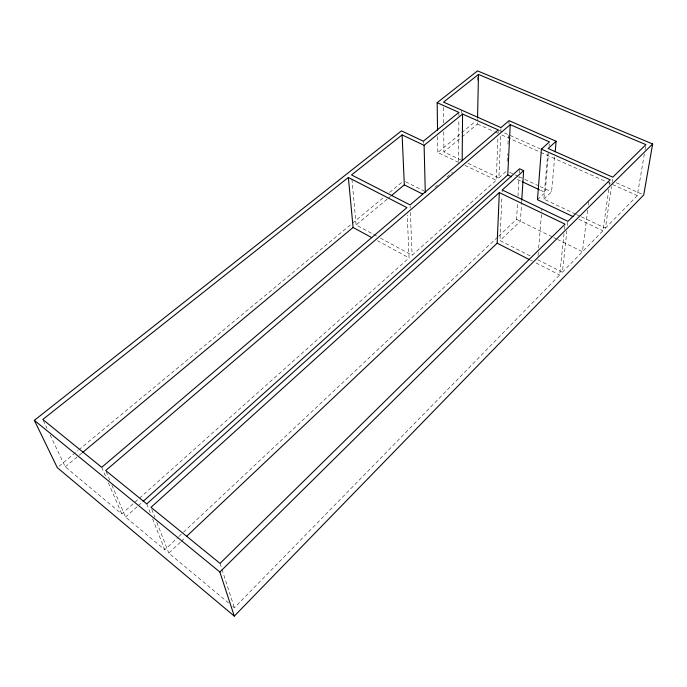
<?xml version="1.0" encoding="UTF-8"?>
<svg xmlns="http://www.w3.org/2000/svg" width="687" height="687" viewBox="0 0 687 687"><rect width="100%" height="100%" fill="white"/><g stroke="black" fill="none" stroke-linecap="round" stroke-linejoin="round"><path stroke-width="0.52" stroke-dasharray="3.44 2.58" d="M458.641 161.308L458.856 119.83M458.882 115.579L458.899 112.385M461.63 113.338L461.655 110.152M477.345 80.379L477.405 77.21M461.904 136.979L477.431 124.064L477.542 118.782M380.375 238.071L412.088 255.229L496.272 180.209L497.955 137.409M498.118 133.123L498.247 129.912M468.036 163.317L498.891 177.881L500.625 136.146M500.849 130.805L500.935 128.658M530.158 255.882L499.947 240.579L501.948 196.302M502.137 192.077L502.231 189.973M507.143 161.316L507.504 153.828M507.968 144.201L508.38 135.648M508.947 123.883L509.101 120.68M498.573 236.251L516.555 219.368L517.569 202.493M517.946 196.173L519.08 177.194M519.329 172.978L519.587 168.762M521.691 201.222L520.42 221.257L499.947 240.579M538.067 255.47L538.325 252.301M538.677 248.067L541.657 212.103M541.742 211.046L541.923 208.934M575.62 214.095L543.881 199.11L547.685 153.776M537.457 199.728L545.186 192.472L548.484 153.493M549.111 146.116L549.282 144.004M543.881 199.11L551.567 191.862L554.71 157.074M232.747 606.406L234.387 607.772L559.665 274.998L564.036 233.683M564.482 229.449L565.04 224.151M537.715 259.703L562.395 272.207L566.869 230.884M567.436 225.585L567.9 221.343M587.66 210.282L582.464 251.674L557.646 239.505M588.321 204.984L588.725 201.798M562.395 272.207L602.911 230.746L608.811 189.329M609.421 185.086L609.876 181.9M581.391 216.817L605.436 228.161L611.43 186.744M612.04 182.493L612.804 177.186M605.436 228.161L637.287 195.58L644.337 153.982M645.041 149.826L645.917 144.622M228.651 602.988L168.804 553.129L180.509 542.086M181.291 541.356L185.189 537.672M111.904 485.099L125.566 517.096L164.768 549.763L178.062 537.286M178.843 536.547L182.751 532.88M183.532 532.142L497.792 236.989M125.566 517.096L137.563 506.362M138.362 505.649L142.355 502.068M50.134 434.957L65.274 466.859L121.762 513.928L409.074 257.908L407.245 215.108M498.891 177.881L506.671 170.943M434.965 187.25L438.967 183.833M446.962 177.014L452.561 172.231M65.274 466.859L81.77 453.145M376.648 236.053L356.132 224.95L387.167 199.136M387.983 198.457L390.439 196.422M461.286 160.131L443.922 151.939L461.08 137.658M58.953 466.301L77.966 450.552M78.79 449.865L351.598 223.936M352.422 223.249L383.835 197.238M389.623 192.446L402.848 181.488M458.641 162.372L437.834 152.514L460.891 133.424M461.707 132.746L474.88 121.831M499.02 130.487L540.076 148.787M616.342 182.768L642.74 194.524M477.431 124.064L493.996 131.483M494.975 131.913L497.895 133.226M501.793 134.97L539.81 151.973M540.789 152.411L606.097 181.626M607.068 182.064L637.287 195.58M509.539 172.274L514.314 174.498M515.267 174.945L518.135 176.284M519.089 176.722L523.863 178.955M524.825 179.393L539.149 186.074M540.102 186.52L551.567 191.862M517.354 179.444L521.193 181.248M540.386 190.23L545.186 192.472M576.582 214.542L580.429 216.362M464.996 165.387L496.272 180.209M578.849 219.342L602.911 230.746M516.555 219.368L552.872 237.17M553.825 237.633L556.693 239.042M405.579 181.754L424.626 191.278M530.312 260.064L532.202 261.026M535.989 262.958L559.665 274.998M377.352 240.665L409.074 257.908M43.255 420.453L46.922 428.19M101.719 467.323L105.892 477.036M108.4 482.858L121.762 513.928M106.107 471.522L109.834 480.256M146.769 503.906L150.676 513.876M152.634 518.857L164.768 549.763M151.775 509.333L154.876 517.302M156.808 522.275L168.804 553.129M220.046 563.4L221.669 568.441M221.995 569.446L234.387 607.772M351.95 179.204L356.132 224.95M410.13 205.997L410.216 208.144M410.388 212.42L412.088 255.229M423.329 141.187L423.39 143.325M437.619 136.619L437.834 152.514M443.57 107.412L443.69 123.316M443.759 131.792L443.922 151.939"/><path stroke-width="1.03" d="M462.179 160.852L462.566 114.025L498.247 129.912L410.087 204.932L351.555 174.945L402.118 134.91L424.102 145.318L425.287 192.24M477.559 117.726L478.478 74.428L645.917 144.622L612.804 177.186L548.132 148.504L556.135 141.264L509.101 120.68L500.978 127.593L443.527 102.114L478.478 74.428M186.744 536.195L497.165 243.207L499.32 192.6L565.04 224.151L220.046 563.4L151.003 507.341L499.32 192.6M143.154 501.355L507.753 174.953L510.243 124.656L549.463 141.9L541.408 149.139L537.457 199.728L573.07 216.611M521.759 200.166L523.64 170.634L519.587 168.762L146.769 503.906L105.695 470.552L510.243 124.656M555.182 151.801L556.135 141.264M437.172 102.706L477.534 70.881L652.65 143.978L643.719 194.962L234.293 616.119L57.296 467.667L34.35 420.332L401.448 130.874L423.329 141.187L458.899 112.385L437.172 102.706L437.542 130.264M234.293 616.119L219.857 572.013L652.65 143.978M523.64 170.634L502.231 189.973L567.9 221.343L610.176 179.771L541.408 149.139M82.595 452.458L353.092 227.474L348.369 177.469L406.927 207.62L101.719 467.323L42.792 419.482L348.369 177.469M391.255 195.743L404.325 184.872L402.118 134.91M424.102 145.318L462.566 114.025M507.753 174.953L511.592 176.748M522.146 181.694L539.424 189.784M404.325 184.872L422.505 194M497.165 243.207L529.359 259.583M353.092 227.474L371.753 237.625M34.35 420.332L219.857 572.013"/></g></svg>
